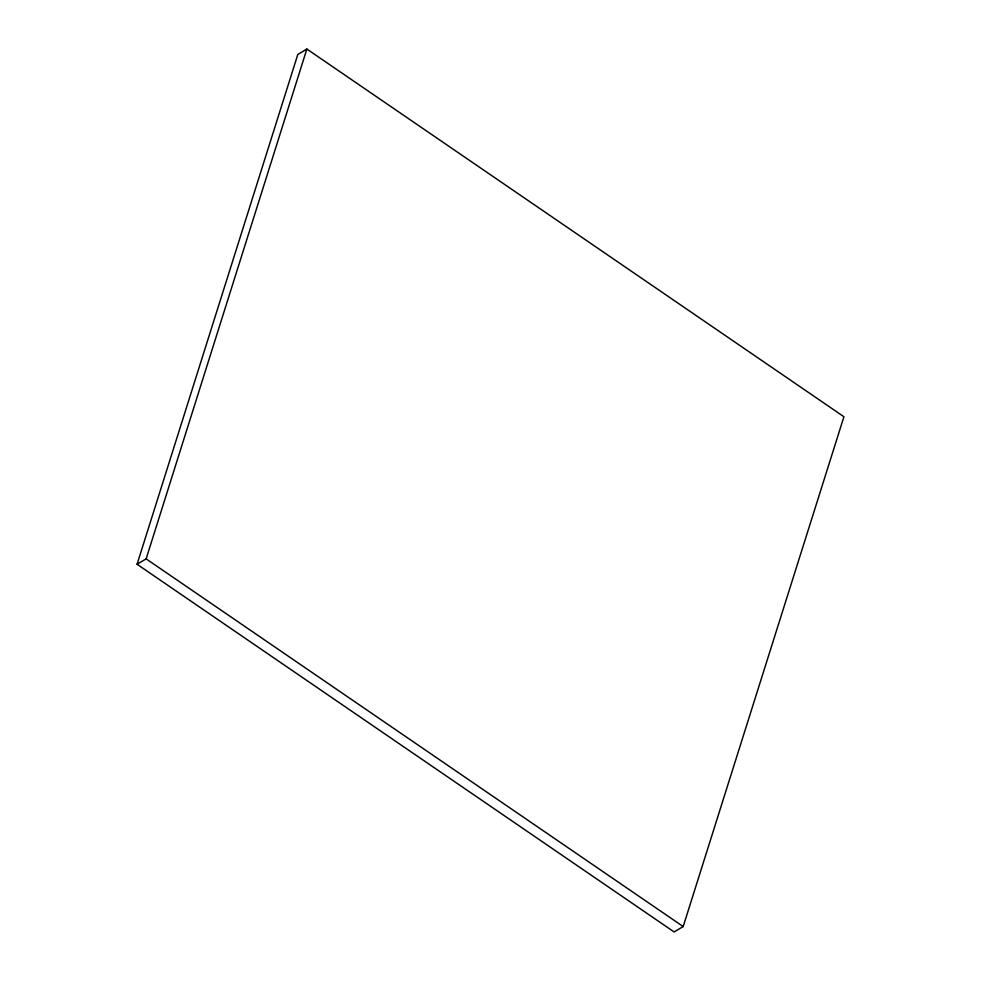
<?xml version="1.0" encoding="UTF-8"?>
<svg xmlns="http://www.w3.org/2000/svg" width="981" height="981" viewBox="0 0 981 981"><rect width="100%" height="100%" fill="white"/><g stroke="black" fill="none" stroke-linecap="round" stroke-linejoin="round"><path stroke-width="1.47" d="M137.07 564.259L297.819 54.446L306.869 49.05L843.93 416.741L683.181 926.555L674.131 931.95L137.07 564.259L146.132 558.863L306.869 49.05M146.132 558.863L683.181 926.555"/></g></svg>
